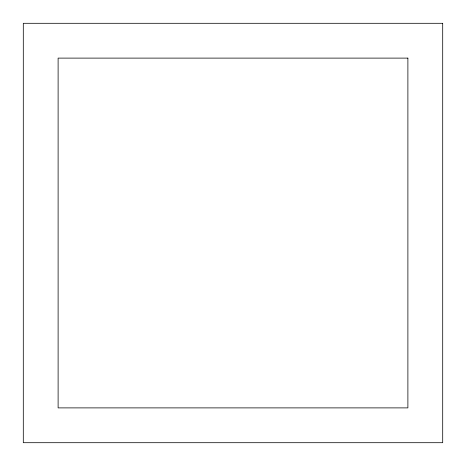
<?xml version="1.0" encoding="UTF-8"?>
<svg xmlns="http://www.w3.org/2000/svg" width="466" height="466" viewBox="0 0 466 466"><rect width="100%" height="100%" fill="white"/><g stroke="black" fill="none" stroke-linecap="round" stroke-linejoin="round"><path stroke-width="0.7" d="M442.7 23.3L23.3 23.3L23.3 442.7L442.7 442.7L442.7 23.3M407.89 58.11L58.11 58.11L58.11 407.89L407.89 407.89L407.89 58.11"/></g></svg>
